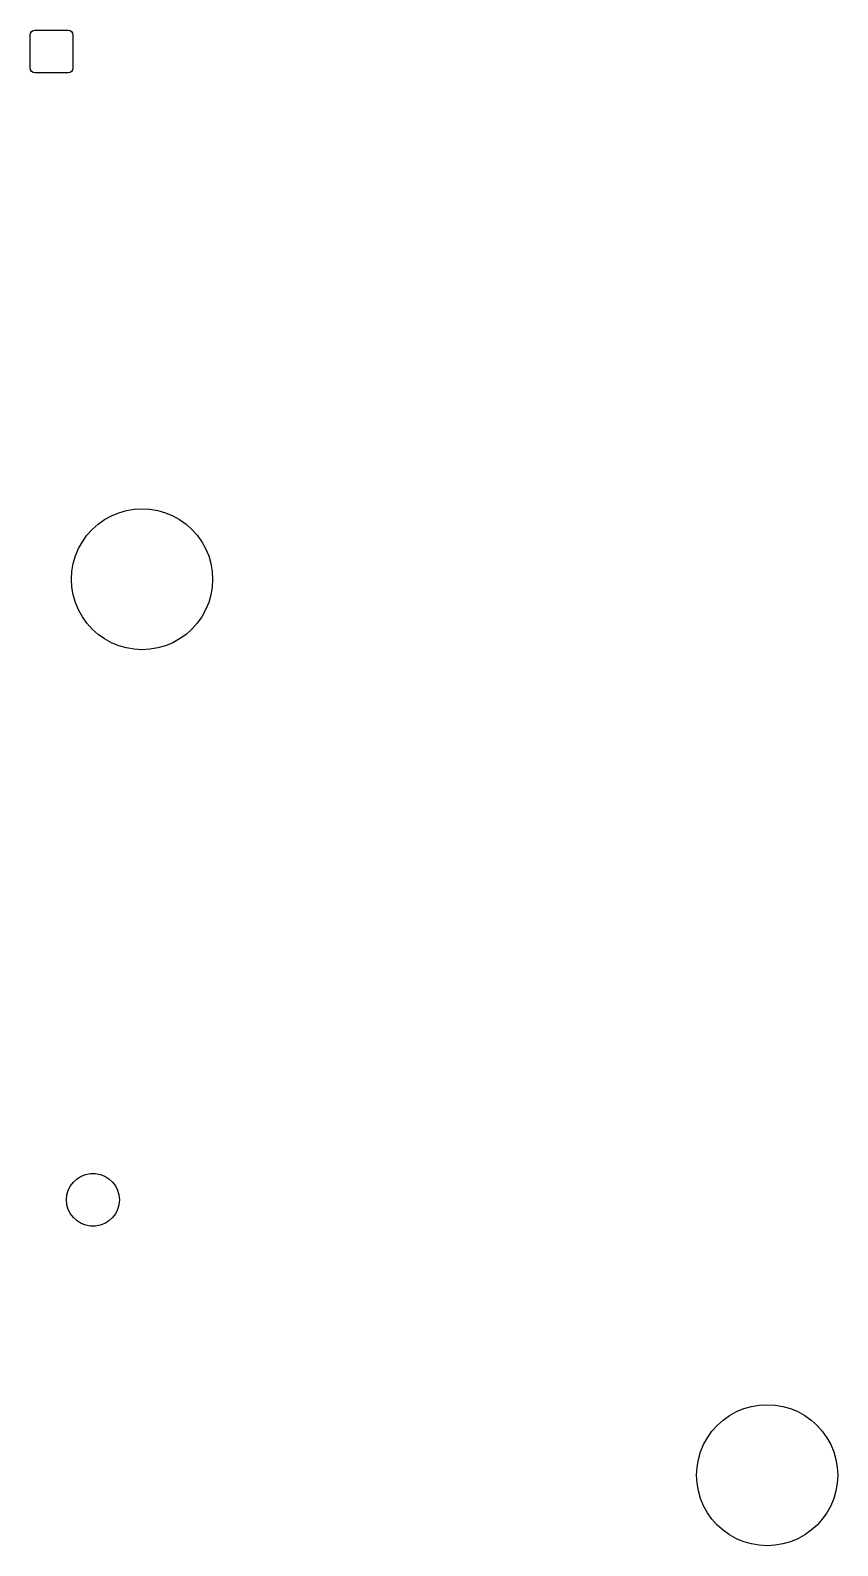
# Model space of a CAD drawing. Extents: x 0.07 to 3.53, y 0.07 to 5.53.
# Drawn here: x 2.084 to 3.526, y 0.074 to 2.782 of the extents above; entities that cross this region are included whole.
import ezdxf

# ---------------------------------------------------------------- set-up
doc = ezdxf.new("R2010")
doc.units = 0
doc.header["$MEASUREMENT"] = 0
doc.layers.add('BLACK', color=7, linetype='CONTINUOUS')

msp = doc.modelspace()

# ---------------------------------------------------------------- linework, layer by layer
at = {"layer": 'BLACK', "linetype": 'CONTINUOUS'}
for p, q in [((2.08413, 2.774), (2.08473, 2.77701)), ((2.08413, 2.714), (2.08413, 2.774)), ((2.08473, 2.77701), (2.08643, 2.77957)), ((2.08643, 2.77957), (2.08899, 2.78127)), ((2.08899, 2.78127), (2.092, 2.78187)), ((2.092, 2.78187), (2.152, 2.78187)), ((2.152, 2.78187), (2.15501, 2.78127)), ((2.15501, 2.78127), (2.15757, 2.77957)), ((2.15757, 2.77957), (2.15927, 2.77701)), ((2.15927, 2.77701), (2.15987, 2.774)), ((2.15987, 2.774), (2.15987, 2.714)), ((2.08473, 2.71099), (2.08413, 2.714)), ((2.08643, 2.70843), (2.08473, 2.71099)), ((2.08899, 2.70673), (2.08643, 2.70843)), ((2.15757, 2.70843), (2.15501, 2.70673)), ((2.15927, 2.71099), (2.15757, 2.70843)), ((2.15987, 2.714), (2.15927, 2.71099)), ((2.092, 2.70613), (2.08899, 2.70673)), ((2.152, 2.70613), (2.092, 2.70613)), ((2.15501, 2.70673), (2.152, 2.70613)), ((2.24212, 1.91986), (2.2557, 1.92377)), ((2.2557, 1.92377), (2.26963, 1.92614)), ((2.26963, 1.92614), (2.28373, 1.92693)), ((2.28373, 1.92693), (2.29784, 1.92614)), ((2.29784, 1.92614), (2.31177, 1.92377)), ((2.31177, 1.92377), (2.32534, 1.91986)), ((2.19465, 1.89003), (2.20518, 1.89944)), ((2.20518, 1.89944), (2.2167, 1.90762)), ((2.2167, 1.90762), (2.22907, 1.91445)), ((2.22907, 1.91445), (2.24212, 1.91986)), ((2.32534, 1.91986), (2.33839, 1.91445)), ((2.33839, 1.91445), (2.35076, 1.90762)), ((2.35076, 1.90762), (2.36228, 1.89944)), ((2.36228, 1.89944), (2.37282, 1.89003)), ((2.17706, 1.86797), (2.18523, 1.87949)), ((2.18523, 1.87949), (2.19465, 1.89003)), ((2.37282, 1.89003), (2.38223, 1.87949)), ((2.38223, 1.87949), (2.39041, 1.86797)), ((2.16091, 1.82898), (2.16482, 1.84255)), ((2.16482, 1.84255), (2.17022, 1.85561)), ((2.17022, 1.85561), (2.17706, 1.86797)), ((2.39041, 1.86797), (2.39724, 1.85561)), ((2.39724, 1.85561), (2.40265, 1.84255)), ((2.40265, 1.84255), (2.40656, 1.82898)), ((2.15775, 1.80094), (2.15854, 1.81505)), ((2.15854, 1.81505), (2.16091, 1.82898)), ((2.40656, 1.82898), (2.40892, 1.81505)), ((2.40892, 1.81505), (2.40972, 1.80094)), ((2.15854, 1.78684), (2.15775, 1.80094)), ((2.40972, 1.80094), (2.40892, 1.78684)), ((2.16091, 1.77291), (2.15854, 1.78684)), ((2.16482, 1.75933), (2.16091, 1.77291)), ((2.40656, 1.77291), (2.40265, 1.75933)), ((2.40892, 1.78684), (2.40656, 1.77291)), ((2.17022, 1.74628), (2.16482, 1.75933)), ((2.17706, 1.73392), (2.17022, 1.74628)), ((2.18523, 1.72239), (2.17706, 1.73392)), ((2.39041, 1.73392), (2.38223, 1.72239)), ((2.39724, 1.74628), (2.39041, 1.73392)), ((2.40265, 1.75933), (2.39724, 1.74628)), ((2.19465, 1.71186), (2.18523, 1.72239)), ((2.20518, 1.70245), (2.19465, 1.71186)), ((2.37282, 1.71186), (2.36228, 1.70245)), ((2.38223, 1.72239), (2.37282, 1.71186)), ((2.2167, 1.69427), (2.20518, 1.70245)), ((2.22907, 1.68744), (2.2167, 1.69427)), ((2.24212, 1.68203), (2.22907, 1.68744)), ((2.2557, 1.67812), (2.24212, 1.68203)), ((2.32534, 1.68203), (2.31177, 1.67812)), ((2.33839, 1.68744), (2.32534, 1.68203)), ((2.35076, 1.69427), (2.33839, 1.68744)), ((2.36228, 1.70245), (2.35076, 1.69427)), ((2.26963, 1.67575), (2.2557, 1.67812)), ((2.28373, 1.67496), (2.26963, 1.67575)), ((2.29784, 1.67575), (2.28373, 1.67496)), ((2.31177, 1.67812), (2.29784, 1.67575)), ((2.16753, 0.729702), (2.17494, 0.734291)), ((2.17494, 0.734291), (2.18307, 0.737441)), ((2.18307, 0.737441), (2.19164, 0.739043)), ((2.19164, 0.739043), (2.20036, 0.739043)), ((2.20036, 0.739043), (2.20893, 0.737441)), ((2.20893, 0.737441), (2.21706, 0.734291)), ((2.21706, 0.734291), (2.22447, 0.729702)), ((2.14956, 0.700681), (2.15195, 0.709067)), ((2.15195, 0.709067), (2.15583, 0.716871)), ((2.15583, 0.716871), (2.16109, 0.723828)), ((2.16109, 0.723828), (2.16753, 0.729702)), ((2.22447, 0.729702), (2.23091, 0.723828)), ((2.23091, 0.723828), (2.23617, 0.716871)), ((2.23617, 0.716871), (2.24005, 0.709067)), ((2.24005, 0.709067), (2.24244, 0.700681)), ((2.14876, 0.692), (2.14956, 0.700681)), ((2.14956, 0.683319), (2.14876, 0.692)), ((2.15195, 0.674933), (2.14956, 0.683319)), ((2.24244, 0.683319), (2.24005, 0.674933)), ((2.24244, 0.700681), (2.24324, 0.692)), ((2.24324, 0.692), (2.24244, 0.683319)), ((2.15583, 0.667129), (2.15195, 0.674933)), ((2.16109, 0.660172), (2.15583, 0.667129)), ((2.16753, 0.654298), (2.16109, 0.660172)), ((2.17494, 0.649709), (2.16753, 0.654298)), ((2.22447, 0.654298), (2.21706, 0.649709)), ((2.23091, 0.660172), (2.22447, 0.654298)), ((2.23617, 0.667129), (2.23091, 0.660172)), ((2.24005, 0.674933), (2.23617, 0.667129)), ((2.18307, 0.646559), (2.17494, 0.649709)), ((2.19164, 0.644957), (2.18307, 0.646559)), ((2.20036, 0.644957), (2.19164, 0.644957)), ((2.20893, 0.646559), (2.20036, 0.644957)), ((2.21706, 0.649709), (2.20893, 0.646559)), ((3.37197, 0.322826), (3.38589, 0.325192)), ((3.38589, 0.325192), (3.4, 0.325984)), ((3.4, 0.325984), (3.41411, 0.325192)), ((3.41411, 0.325192), (3.42803, 0.322826)), ((3.31092, 0.289084), (3.32145, 0.298498)), ((3.32145, 0.298498), (3.33297, 0.306674)), ((3.33297, 0.306674), (3.34534, 0.313508)), ((3.34534, 0.313508), (3.35839, 0.318914)), ((3.35839, 0.318914), (3.37197, 0.322826)), ((3.42803, 0.322826), (3.44161, 0.318914)), ((3.44161, 0.318914), (3.45466, 0.313508)), ((3.45466, 0.313508), (3.46703, 0.306674)), ((3.46703, 0.306674), (3.47855, 0.298498)), ((3.47855, 0.298498), (3.48908, 0.289084)), ((3.29333, 0.267028), (3.3015, 0.27855)), ((3.3015, 0.27855), (3.31092, 0.289084)), ((3.48908, 0.289084), (3.4985, 0.27855)), ((3.4985, 0.27855), (3.50667, 0.267028)), ((3.28109, 0.24161), (3.28649, 0.254663)), ((3.28649, 0.254663), (3.29333, 0.267028)), ((3.50667, 0.267028), (3.51351, 0.254663)), ((3.51351, 0.254663), (3.51891, 0.24161)), ((3.27481, 0.214106), (3.27717, 0.228034)), ((3.27717, 0.228034), (3.28109, 0.24161)), ((3.51891, 0.24161), (3.52283, 0.228034)), ((3.52283, 0.228034), (3.52519, 0.214106)), ((3.27402, 0.2), (3.27481, 0.214106)), ((3.27481, 0.185894), (3.27402, 0.2)), ((3.52519, 0.214106), (3.52598, 0.2)), ((3.52598, 0.2), (3.52519, 0.185894)), ((3.27717, 0.171966), (3.27481, 0.185894)), ((3.28109, 0.15839), (3.27717, 0.171966)), ((3.52283, 0.171966), (3.51891, 0.15839)), ((3.52519, 0.185894), (3.52283, 0.171966)), ((3.28649, 0.145337), (3.28109, 0.15839)), ((3.29333, 0.132972), (3.28649, 0.145337)), ((3.51351, 0.145337), (3.50667, 0.132972)), ((3.51891, 0.15839), (3.51351, 0.145337)), ((3.3015, 0.12145), (3.29333, 0.132972)), ((3.31092, 0.110916), (3.3015, 0.12145)), ((3.32145, 0.101502), (3.31092, 0.110916)), ((3.48908, 0.110916), (3.47855, 0.101502)), ((3.4985, 0.12145), (3.48908, 0.110916)), ((3.50667, 0.132972), (3.4985, 0.12145)), ((3.33297, 0.093326), (3.32145, 0.101502)), ((3.34534, 0.086492), (3.33297, 0.093326)), ((3.35839, 0.081086), (3.34534, 0.086492)), ((3.45466, 0.086492), (3.44161, 0.081086)), ((3.46703, 0.093326), (3.45466, 0.086492)), ((3.47855, 0.101502), (3.46703, 0.093326)), ((3.37197, 0.077174), (3.35839, 0.081086)), ((3.38589, 0.074808), (3.37197, 0.077174)), ((3.4, 0.074016), (3.38589, 0.074808)), ((3.41411, 0.074808), (3.4, 0.074016)), ((3.42803, 0.077174), (3.41411, 0.074808)), ((3.44161, 0.081086), (3.42803, 0.077174))]:
    msp.add_line(p, q, dxfattribs=at)

doc.saveas('drawing.dxf')
